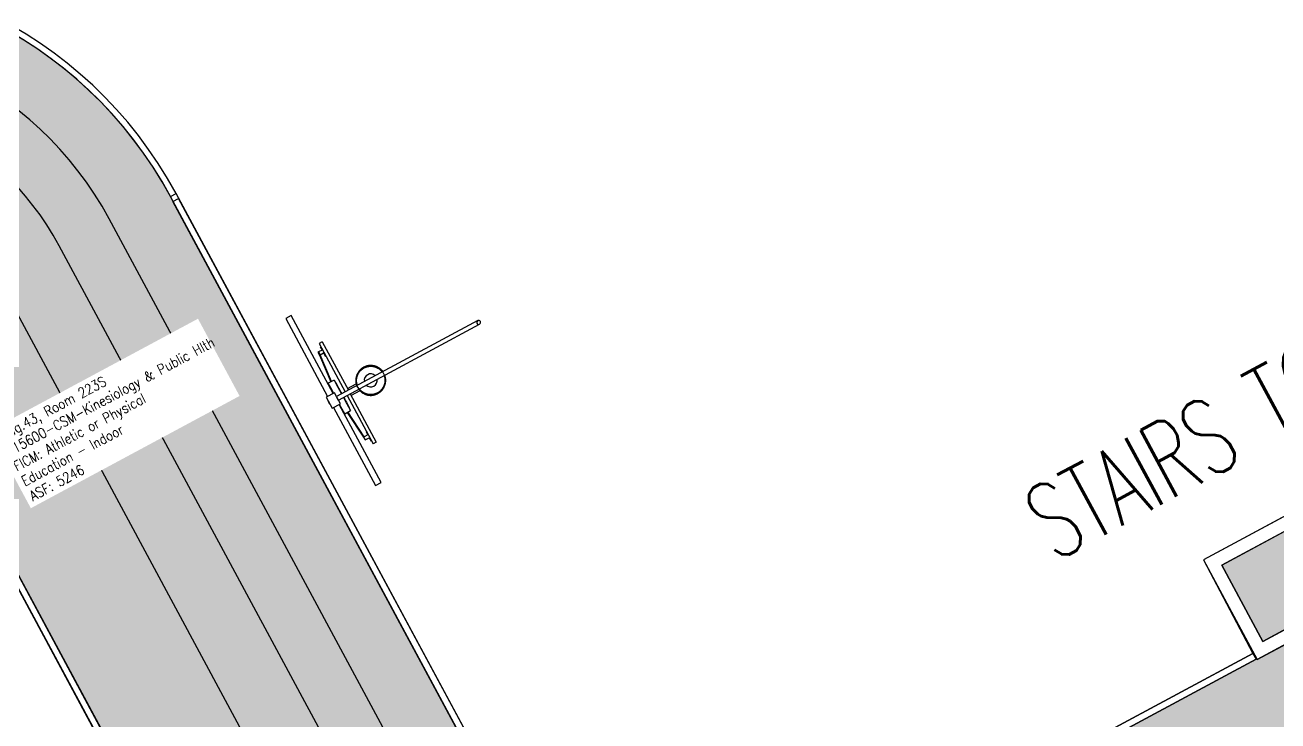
# Model space of a CAD drawing. Header units: inches. Extents: x 69213732 to 69221603, y 27657838 to 27667119.
# Drawn here: x 69217372 to 69218167, y 27664733 to 27665175 of the extents above; entities that cross this region are included whole.
import ezdxf
from ezdxf.enums import TextEntityAlignment as Align

# ---------------------------------------------------------------- set-up
doc = ezdxf.new("R2010")
doc.units = ezdxf.units.IN
doc.header["$LTSCALE"] = 100
doc.header["$MEASUREMENT"] = 0
for name, color, linetype in [('A-FLOR', 3, 'CONTINUOUS'), ('A-IDEN-RNUM', 7, 'CONTINUOUS'), ('A-IDEN-SNUM', 4, 'CONTINUOUS'), ('A-IDEN-TEXT', 4, 'CONTINUOUS'), ('A-IDEN-VNUM', 4, 'CONTINUOUS'), ('A-WALL', 5, 'CONTINUOUS'), ('AREA-ASSIGN', 7, 'CONTINUOUS'), ('AREA-GROSS', 1, 'CONTINUOUS'), ('Rooms-Category-Color', 7, 'CONTINUOUS'), ('Rooms-College-Color', 7, 'CONTINUOUS'), ('Rooms-Department-Color', 7, 'CONTINUOUS'), ('Rooms-Division-Color', 7, 'CONTINUOUS'), ('Rooms-Information', 7, 'CONTINUOUS')]:
    doc.layers.add(name, color=color, linetype=linetype)
doc.styles.add('ROOMSNUMBER', font='TXT.shx', dxfattribs={"height": 0.03})
doc.styles.add('ROOMVNUMBER', font='simplex.shx', dxfattribs={"width": 0.85})

msp = doc.modelspace()

# ---------------------------------------------------------------- hatches: boundary and pattern name
at = {"layer": 'Rooms-Category-Color', "true_color": 0xfbafa2}
h = msp.add_hatch(color=21, dxfattribs=at)
edge = h.paths.add_edge_path()
edge.add_line((69216942.68, 27665911.35), (69216884.02, 27665879.78))
edge.add_line((69216884.02, 27665879.78), (69216894.74, 27665859.86))
edge.add_line((69216894.74, 27665859.86), (69216870.09, 27665846.59))
edge.add_line((69216870.09, 27665846.59), (69216858.03, 27665868.99))
edge.add_line((69216858.03, 27665868.99), (69216554.24, 27665705.48))
edge.add_line((69216554.24, 27665705.48), (69216566.29, 27665683.08))
edge.add_line((69216566.29, 27665683.08), (69216561.89, 27665680.71))
edge.add_line((69216561.89, 27665680.71), (69216535.03, 27665666.26))
edge.add_line((69216535.03, 27665666.26), (69216524.66, 27665685.52))
edge.add_line((69216524.66, 27665685.52), (69216333.14, 27665582.44))
edge.add_line((69216333.14, 27665582.44), (69216343.98, 27665562.3))
edge.add_line((69216343.98, 27665562.3), (69216322.85, 27665550.92))
edge.add_line((69216322.85, 27665550.92), (69216607.75, 27665021.57))
edge.add_line((69216607.75, 27665021.57), (69216632, 27665026.41))
edge.add_arc((69216825.49, 27665313.33), 346.06, 236.00583, 281.38522)
edge.add_line((69216893.8, 27664974.07), (69217192.07, 27665034.14))
edge.add_arc((69217207.51, 27664957.49), 78.19, 28.28965, 101.38522, ccw=False)
edge.add_line((69217276.36, 27664994.54), (69217701.69, 27664204.27))
edge.add_line((69217701.69, 27664204.27), (69217740.9, 27664212.1))
edge.add_line((69217740.9, 27664212.1), (69217768.24, 27664161.3))
edge.add_line((69217768.24, 27664161.3), (69217768.41, 27664161.4))
edge.add_line((69217768.41, 27664161.4), (69217783.15, 27664134.02))
edge.add_line((69217783.15, 27664134.02), (69217783.48, 27664134.2))
edge.add_line((69217783.48, 27664134.2), (69217784.67, 27664131.99))
edge.add_line((69217784.67, 27664131.99), (69217812.52, 27664080.24))
edge.add_line((69217812.52, 27664080.24), (69217840.96, 27664027.41))
edge.add_line((69217840.96, 27664027.41), (69217869.39, 27663974.57))
edge.add_line((69217869.39, 27663974.57), (69217897.83, 27663921.74))
edge.add_line((69217897.83, 27663921.74), (69217926.26, 27663868.9))
edge.add_line((69217926.26, 27663868.9), (69217954.7, 27663816.07))
edge.add_line((69217954.7, 27663816.07), (69217983.14, 27663763.24))
edge.add_line((69217983.14, 27663763.24), (69218011.57, 27663710.4))
edge.add_line((69218011.57, 27663710.4), (69218040.01, 27663657.57))
edge.add_line((69218040.01, 27663657.57), (69218068.44, 27663604.74))
edge.add_line((69218068.44, 27663604.74), (69218096.88, 27663551.9))
edge.add_line((69218096.88, 27663551.9), (69218125.31, 27663499.07))
edge.add_line((69218125.31, 27663499.07), (69218153.75, 27663446.23))
edge.add_line((69218153.75, 27663446.23), (69218176.95, 27663403.14))
edge.add_line((69218176.95, 27663403.14), (69218226.4, 27663429.75))
edge.add_line((69218226.4, 27663429.75), (69218228.6, 27663430.94))
edge.add_line((69218228.6, 27663430.94), (69218246.43, 27663440.53))
edge.add_line((69218246.43, 27663440.53), (69218248.63, 27663441.72))
edge.add_line((69218248.63, 27663441.72), (69218280.33, 27663458.78))
edge.add_line((69218280.33, 27663458.78), (69218312.03, 27663475.84))
edge.add_line((69218312.03, 27663475.84), (69218314.23, 27663477.02))
edge.add_line((69218314.23, 27663477.02), (69218332.06, 27663486.62))
edge.add_line((69218332.06, 27663486.62), (69218334.26, 27663487.81))
edge.add_line((69218334.26, 27663487.81), (69218384.9, 27663515.06))
edge.add_line((69218384.9, 27663515.06), (69218387.1, 27663516.24))
edge.add_line((69218387.1, 27663516.24), (69218437.73, 27663543.49))
edge.add_line((69218437.73, 27663543.49), (69218439.93, 27663544.68))
edge.add_line((69218439.93, 27663544.68), (69218490.56, 27663571.93))
edge.add_line((69218490.56, 27663571.93), (69218492.77, 27663573.11))
edge.add_line((69218492.77, 27663573.11), (69218543.4, 27663600.36))
edge.add_line((69218543.4, 27663600.36), (69218545.6, 27663601.55))
edge.add_line((69218545.6, 27663601.55), (69218596.23, 27663628.8))
edge.add_line((69218596.23, 27663628.8), (69218598.43, 27663629.99))
edge.add_line((69218598.43, 27663629.99), (69218598.37, 27663630.1))
edge.add_line((69218598.37, 27663630.1), (69218735.53, 27663703.92))
edge.add_line((69218735.53, 27663703.92), (69218662.13, 27663840.29))
edge.add_line((69218662.13, 27663840.29), (69218645.45, 27663831.31))
edge.add_line((69218645.45, 27663831.31), (69218645.62, 27663830.98))
edge.add_line((69218645.62, 27663830.98), (69218641, 27663828.49))
edge.add_line((69218641, 27663828.49), (69218403.28, 27663700.55))
edge.add_arc((69218317.79, 27663859.38), 180.37, 208.58403, 298.28965, ccw=False)
edge.add_line((69218159.4, 27663773.08), (69218159.75, 27663773.21))
edge.add_line((69218159.75, 27663773.21), (69217793.13, 27664454.39))
edge.add_line((69217793.13, 27664454.39), (69217793.02, 27664454.33))
edge.add_line((69217793.02, 27664454.33), (69217464.04, 27665065.86))
edge.add_arc((69217229.81, 27664939.79), 266, 28.28965, 100.99043)
edge.add_line((69217179.09, 27665200.91), (69216856.95, 27665135.92))
edge.add_line((69216856.95, 27665135.92), (69216850.52, 27665147.86))
edge.add_line((69216850.52, 27665147.86), (69216824.43, 27665133.82))
edge.add_line((69216824.43, 27665133.82), (69216810.45, 27665159.8))
edge.add_line((69216810.45, 27665159.8), (69216811.44, 27665160.33))
edge.add_line((69216811.44, 27665160.33), (69216787.75, 27665204.36))
edge.add_line((69216787.75, 27665204.36), (69216812.84, 27665217.87))
edge.add_line((69216812.84, 27665217.87), (69216704.31, 27665419.51))
edge.add_line((69216704.31, 27665419.51), (69216679.22, 27665406.01))
edge.add_line((69216679.22, 27665406.01), (69216654.81, 27665451.36))
edge.add_line((69216654.81, 27665451.36), (69216653.82, 27665450.82))
edge.add_line((69216653.82, 27665450.82), (69216640.55, 27665475.48))
edge.add_line((69216640.55, 27665475.48), (69216666.64, 27665489.52))
edge.add_line((69216666.64, 27665489.52), (69216625.39, 27665566.16))
edge.add_arc((69216755.73, 27665442.93), 179.37, 118.28965, 136.60727, ccw=False)
edge.add_line((69216670.72, 27665600.88), (69217011.16, 27665784.11))
edge.add_line((69217011.16, 27665784.11), (69216942.68, 27665911.35))
at = {"layer": 'Rooms-Category-Color', "true_color": 0xadadad}
msp.add_hatch(color=253, dxfattribs=at).paths.add_polyline_path([(69218131.11, 27664831.79), (69218157.17, 27664783.36), (69218613.33, 27665028.87), (69218587.27, 27665077.3)])
at = {"layer": 'Rooms-Category-Color', "true_color": 0xfbafa2}
msp.add_hatch(color=21, dxfattribs=at).paths.add_polyline_path([(69218686.11, 27664911.58), (69218214.98, 27664658.01), (69218201.71, 27664682.67), (69218244.87, 27664705.89), (69218196.87, 27664795.07), (69218153.72, 27664771.85), (69218152.94, 27664771.97), (69218060.48, 27664722.21), (69218067.95, 27664708.34), (69218076.45, 27664712.92), (69218115.55, 27664640.27), (69218105.86, 27664635.06), (69218108.16, 27664630.79), (69218108.47, 27664630.21), (69218121.74, 27664605.56), (69218173.16, 27664510.02), (69218000.55, 27664417.11), (69217949.13, 27664512.65), (69217884.24, 27664477.73), (69217873.51, 27664497.65), (69217795.76, 27664455.8), (69218157.16, 27663784.33), (69218075.96, 27664191.03), (69218409.99, 27664257.72), (69218409.72, 27664258.21), (69218414.35, 27664260.7)])
at = {"layer": 'Rooms-College-Color', "true_color": 0xffe090}
h = msp.add_hatch(color=41, dxfattribs=at)
edge = h.paths.add_edge_path()
edge.add_line((69216942.68, 27665911.35), (69216884.02, 27665879.78))
edge.add_line((69216884.02, 27665879.78), (69216894.74, 27665859.86))
edge.add_line((69216894.74, 27665859.86), (69216870.09, 27665846.59))
edge.add_line((69216870.09, 27665846.59), (69216858.03, 27665868.99))
edge.add_line((69216858.03, 27665868.99), (69216554.24, 27665705.48))
edge.add_line((69216554.24, 27665705.48), (69216566.29, 27665683.08))
edge.add_line((69216566.29, 27665683.08), (69216561.89, 27665680.71))
edge.add_line((69216561.89, 27665680.71), (69216535.03, 27665666.26))
edge.add_line((69216535.03, 27665666.26), (69216524.66, 27665685.52))
edge.add_line((69216524.66, 27665685.52), (69216333.14, 27665582.44))
edge.add_line((69216333.14, 27665582.44), (69216343.98, 27665562.3))
edge.add_line((69216343.98, 27665562.3), (69216322.85, 27665550.92))
edge.add_line((69216322.85, 27665550.92), (69216607.75, 27665021.57))
edge.add_line((69216607.75, 27665021.57), (69216632, 27665026.41))
edge.add_arc((69216825.49, 27665313.33), 346.06, 236.00583, 281.38522)
edge.add_line((69216893.8, 27664974.07), (69217192.07, 27665034.14))
edge.add_arc((69217207.51, 27664957.49), 78.19, 28.28965, 101.38522, ccw=False)
edge.add_line((69217276.36, 27664994.54), (69217701.69, 27664204.27))
edge.add_line((69217701.69, 27664204.27), (69217740.9, 27664212.1))
edge.add_line((69217740.9, 27664212.1), (69217768.24, 27664161.3))
edge.add_line((69217768.24, 27664161.3), (69217768.41, 27664161.4))
edge.add_line((69217768.41, 27664161.4), (69217783.15, 27664134.02))
edge.add_line((69217783.15, 27664134.02), (69217783.48, 27664134.2))
edge.add_line((69217783.48, 27664134.2), (69217784.67, 27664131.99))
edge.add_line((69217784.67, 27664131.99), (69217812.52, 27664080.24))
edge.add_line((69217812.52, 27664080.24), (69217840.96, 27664027.41))
edge.add_line((69217840.96, 27664027.41), (69217869.39, 27663974.57))
edge.add_line((69217869.39, 27663974.57), (69217897.83, 27663921.74))
edge.add_line((69217897.83, 27663921.74), (69217926.26, 27663868.9))
edge.add_line((69217926.26, 27663868.9), (69217954.7, 27663816.07))
edge.add_line((69217954.7, 27663816.07), (69217983.14, 27663763.24))
edge.add_line((69217983.14, 27663763.24), (69218011.57, 27663710.4))
edge.add_line((69218011.57, 27663710.4), (69218040.01, 27663657.57))
edge.add_line((69218040.01, 27663657.57), (69218068.44, 27663604.74))
edge.add_line((69218068.44, 27663604.74), (69218096.88, 27663551.9))
edge.add_line((69218096.88, 27663551.9), (69218125.31, 27663499.07))
edge.add_line((69218125.31, 27663499.07), (69218153.75, 27663446.23))
edge.add_line((69218153.75, 27663446.23), (69218176.95, 27663403.14))
edge.add_line((69218176.95, 27663403.14), (69218226.4, 27663429.75))
edge.add_line((69218226.4, 27663429.75), (69218228.6, 27663430.94))
edge.add_line((69218228.6, 27663430.94), (69218246.43, 27663440.53))
edge.add_line((69218246.43, 27663440.53), (69218248.63, 27663441.72))
edge.add_line((69218248.63, 27663441.72), (69218280.33, 27663458.78))
edge.add_line((69218280.33, 27663458.78), (69218312.03, 27663475.84))
edge.add_line((69218312.03, 27663475.84), (69218314.23, 27663477.02))
edge.add_line((69218314.23, 27663477.02), (69218332.06, 27663486.62))
edge.add_line((69218332.06, 27663486.62), (69218334.26, 27663487.81))
edge.add_line((69218334.26, 27663487.81), (69218384.9, 27663515.06))
edge.add_line((69218384.9, 27663515.06), (69218387.1, 27663516.24))
edge.add_line((69218387.1, 27663516.24), (69218437.73, 27663543.49))
edge.add_line((69218437.73, 27663543.49), (69218439.93, 27663544.68))
edge.add_line((69218439.93, 27663544.68), (69218490.56, 27663571.93))
edge.add_line((69218490.56, 27663571.93), (69218492.77, 27663573.11))
edge.add_line((69218492.77, 27663573.11), (69218543.4, 27663600.36))
edge.add_line((69218543.4, 27663600.36), (69218545.6, 27663601.55))
edge.add_line((69218545.6, 27663601.55), (69218596.23, 27663628.8))
edge.add_line((69218596.23, 27663628.8), (69218598.43, 27663629.99))
edge.add_line((69218598.43, 27663629.99), (69218598.37, 27663630.1))
edge.add_line((69218598.37, 27663630.1), (69218735.53, 27663703.92))
edge.add_line((69218735.53, 27663703.92), (69218662.13, 27663840.29))
edge.add_line((69218662.13, 27663840.29), (69218645.45, 27663831.31))
edge.add_line((69218645.45, 27663831.31), (69218645.62, 27663830.98))
edge.add_line((69218645.62, 27663830.98), (69218641, 27663828.49))
edge.add_line((69218641, 27663828.49), (69218403.28, 27663700.55))
edge.add_arc((69218317.79, 27663859.38), 180.37, 208.58403, 298.28965, ccw=False)
edge.add_line((69218159.4, 27663773.08), (69218159.75, 27663773.21))
edge.add_line((69218159.75, 27663773.21), (69217793.13, 27664454.39))
edge.add_line((69217793.13, 27664454.39), (69217793.02, 27664454.33))
edge.add_line((69217793.02, 27664454.33), (69217464.04, 27665065.86))
edge.add_arc((69217229.81, 27664939.79), 266, 28.28965, 100.99043)
edge.add_line((69217179.09, 27665200.91), (69216856.95, 27665135.92))
edge.add_line((69216856.95, 27665135.92), (69216850.52, 27665147.86))
edge.add_line((69216850.52, 27665147.86), (69216824.43, 27665133.82))
edge.add_line((69216824.43, 27665133.82), (69216810.45, 27665159.8))
edge.add_line((69216810.45, 27665159.8), (69216811.44, 27665160.33))
edge.add_line((69216811.44, 27665160.33), (69216787.75, 27665204.36))
edge.add_line((69216787.75, 27665204.36), (69216812.84, 27665217.87))
edge.add_line((69216812.84, 27665217.87), (69216704.31, 27665419.51))
edge.add_line((69216704.31, 27665419.51), (69216679.22, 27665406.01))
edge.add_line((69216679.22, 27665406.01), (69216654.81, 27665451.36))
edge.add_line((69216654.81, 27665451.36), (69216653.82, 27665450.82))
edge.add_line((69216653.82, 27665450.82), (69216640.55, 27665475.48))
edge.add_line((69216640.55, 27665475.48), (69216666.64, 27665489.52))
edge.add_line((69216666.64, 27665489.52), (69216625.39, 27665566.16))
edge.add_arc((69216755.73, 27665442.93), 179.37, 118.28965, 136.60727, ccw=False)
edge.add_line((69216670.72, 27665600.88), (69217011.16, 27665784.11))
edge.add_line((69217011.16, 27665784.11), (69216942.68, 27665911.35))
at = {"layer": 'Rooms-College-Color', "true_color": 0xadadad}
msp.add_hatch(color=253, dxfattribs=at).paths.add_polyline_path([(69218131.11, 27664831.79), (69218157.17, 27664783.36), (69218613.33, 27665028.87), (69218587.27, 27665077.3)])
at = {"layer": 'Rooms-College-Color', "true_color": 0xffe090}
msp.add_hatch(color=41, dxfattribs=at).paths.add_polyline_path([(69218686.11, 27664911.58), (69218214.98, 27664658.01), (69218201.71, 27664682.67), (69218244.87, 27664705.89), (69218196.87, 27664795.07), (69218153.72, 27664771.85), (69218152.94, 27664771.97), (69218060.48, 27664722.21), (69218067.95, 27664708.34), (69218076.45, 27664712.92), (69218115.55, 27664640.27), (69218105.86, 27664635.06), (69218108.16, 27664630.79), (69218108.47, 27664630.21), (69218121.74, 27664605.56), (69218173.16, 27664510.02), (69218000.55, 27664417.11), (69217949.13, 27664512.65), (69217884.24, 27664477.73), (69217873.51, 27664497.65), (69217795.76, 27664455.8), (69218157.16, 27663784.33), (69218075.96, 27664191.03), (69218409.99, 27664257.72), (69218409.72, 27664258.21), (69218414.35, 27664260.7)])
at = {"layer": 'Rooms-Department-Color', "true_color": 0xffe090}
h = msp.add_hatch(color=41, dxfattribs=at)
edge = h.paths.add_edge_path()
edge.add_line((69216942.68, 27665911.35), (69216884.02, 27665879.78))
edge.add_line((69216884.02, 27665879.78), (69216894.74, 27665859.86))
edge.add_line((69216894.74, 27665859.86), (69216870.09, 27665846.59))
edge.add_line((69216870.09, 27665846.59), (69216858.03, 27665868.99))
edge.add_line((69216858.03, 27665868.99), (69216554.24, 27665705.48))
edge.add_line((69216554.24, 27665705.48), (69216566.29, 27665683.08))
edge.add_line((69216566.29, 27665683.08), (69216561.89, 27665680.71))
edge.add_line((69216561.89, 27665680.71), (69216535.03, 27665666.26))
edge.add_line((69216535.03, 27665666.26), (69216524.66, 27665685.52))
edge.add_line((69216524.66, 27665685.52), (69216333.14, 27665582.44))
edge.add_line((69216333.14, 27665582.44), (69216343.98, 27665562.3))
edge.add_line((69216343.98, 27665562.3), (69216322.85, 27665550.92))
edge.add_line((69216322.85, 27665550.92), (69216607.75, 27665021.57))
edge.add_line((69216607.75, 27665021.57), (69216632, 27665026.41))
edge.add_arc((69216825.49, 27665313.33), 346.06, 236.00583, 281.38522)
edge.add_line((69216893.8, 27664974.07), (69217192.07, 27665034.14))
edge.add_arc((69217207.51, 27664957.49), 78.19, 28.28965, 101.38522, ccw=False)
edge.add_line((69217276.36, 27664994.54), (69217701.69, 27664204.27))
edge.add_line((69217701.69, 27664204.27), (69217740.9, 27664212.1))
edge.add_line((69217740.9, 27664212.1), (69217768.24, 27664161.3))
edge.add_line((69217768.24, 27664161.3), (69217768.41, 27664161.4))
edge.add_line((69217768.41, 27664161.4), (69217783.15, 27664134.02))
edge.add_line((69217783.15, 27664134.02), (69217783.48, 27664134.2))
edge.add_line((69217783.48, 27664134.2), (69217784.67, 27664131.99))
edge.add_line((69217784.67, 27664131.99), (69217812.52, 27664080.24))
edge.add_line((69217812.52, 27664080.24), (69217840.96, 27664027.41))
edge.add_line((69217840.96, 27664027.41), (69217869.39, 27663974.57))
edge.add_line((69217869.39, 27663974.57), (69217897.83, 27663921.74))
edge.add_line((69217897.83, 27663921.74), (69217926.26, 27663868.9))
edge.add_line((69217926.26, 27663868.9), (69217954.7, 27663816.07))
edge.add_line((69217954.7, 27663816.07), (69217983.14, 27663763.24))
edge.add_line((69217983.14, 27663763.24), (69218011.57, 27663710.4))
edge.add_line((69218011.57, 27663710.4), (69218040.01, 27663657.57))
edge.add_line((69218040.01, 27663657.57), (69218068.44, 27663604.74))
edge.add_line((69218068.44, 27663604.74), (69218096.88, 27663551.9))
edge.add_line((69218096.88, 27663551.9), (69218125.31, 27663499.07))
edge.add_line((69218125.31, 27663499.07), (69218153.75, 27663446.23))
edge.add_line((69218153.75, 27663446.23), (69218176.95, 27663403.14))
edge.add_line((69218176.95, 27663403.14), (69218226.4, 27663429.75))
edge.add_line((69218226.4, 27663429.75), (69218228.6, 27663430.94))
edge.add_line((69218228.6, 27663430.94), (69218246.43, 27663440.53))
edge.add_line((69218246.43, 27663440.53), (69218248.63, 27663441.72))
edge.add_line((69218248.63, 27663441.72), (69218280.33, 27663458.78))
edge.add_line((69218280.33, 27663458.78), (69218312.03, 27663475.84))
edge.add_line((69218312.03, 27663475.84), (69218314.23, 27663477.02))
edge.add_line((69218314.23, 27663477.02), (69218332.06, 27663486.62))
edge.add_line((69218332.06, 27663486.62), (69218334.26, 27663487.81))
edge.add_line((69218334.26, 27663487.81), (69218384.9, 27663515.06))
edge.add_line((69218384.9, 27663515.06), (69218387.1, 27663516.24))
edge.add_line((69218387.1, 27663516.24), (69218437.73, 27663543.49))
edge.add_line((69218437.73, 27663543.49), (69218439.93, 27663544.68))
edge.add_line((69218439.93, 27663544.68), (69218490.56, 27663571.93))
edge.add_line((69218490.56, 27663571.93), (69218492.77, 27663573.11))
edge.add_line((69218492.77, 27663573.11), (69218543.4, 27663600.36))
edge.add_line((69218543.4, 27663600.36), (69218545.6, 27663601.55))
edge.add_line((69218545.6, 27663601.55), (69218596.23, 27663628.8))
edge.add_line((69218596.23, 27663628.8), (69218598.43, 27663629.99))
edge.add_line((69218598.43, 27663629.99), (69218598.37, 27663630.1))
edge.add_line((69218598.37, 27663630.1), (69218735.53, 27663703.92))
edge.add_line((69218735.53, 27663703.92), (69218662.13, 27663840.29))
edge.add_line((69218662.13, 27663840.29), (69218645.45, 27663831.31))
edge.add_line((69218645.45, 27663831.31), (69218645.62, 27663830.98))
edge.add_line((69218645.62, 27663830.98), (69218641, 27663828.49))
edge.add_line((69218641, 27663828.49), (69218403.28, 27663700.55))
edge.add_arc((69218317.79, 27663859.38), 180.37, 208.58403, 298.28965, ccw=False)
edge.add_line((69218159.4, 27663773.08), (69218159.75, 27663773.21))
edge.add_line((69218159.75, 27663773.21), (69217793.13, 27664454.39))
edge.add_line((69217793.13, 27664454.39), (69217793.02, 27664454.33))
edge.add_line((69217793.02, 27664454.33), (69217464.04, 27665065.86))
edge.add_arc((69217229.81, 27664939.79), 266, 28.28965, 100.99043)
edge.add_line((69217179.09, 27665200.91), (69216856.95, 27665135.92))
edge.add_line((69216856.95, 27665135.92), (69216850.52, 27665147.86))
edge.add_line((69216850.52, 27665147.86), (69216824.43, 27665133.82))
edge.add_line((69216824.43, 27665133.82), (69216810.45, 27665159.8))
edge.add_line((69216810.45, 27665159.8), (69216811.44, 27665160.33))
edge.add_line((69216811.44, 27665160.33), (69216787.75, 27665204.36))
edge.add_line((69216787.75, 27665204.36), (69216812.84, 27665217.87))
edge.add_line((69216812.84, 27665217.87), (69216704.31, 27665419.51))
edge.add_line((69216704.31, 27665419.51), (69216679.22, 27665406.01))
edge.add_line((69216679.22, 27665406.01), (69216654.81, 27665451.36))
edge.add_line((69216654.81, 27665451.36), (69216653.82, 27665450.82))
edge.add_line((69216653.82, 27665450.82), (69216640.55, 27665475.48))
edge.add_line((69216640.55, 27665475.48), (69216666.64, 27665489.52))
edge.add_line((69216666.64, 27665489.52), (69216625.39, 27665566.16))
edge.add_arc((69216755.73, 27665442.93), 179.37, 118.28965, 136.60727, ccw=False)
edge.add_line((69216670.72, 27665600.88), (69217011.16, 27665784.11))
edge.add_line((69217011.16, 27665784.11), (69216942.68, 27665911.35))
at = {"layer": 'Rooms-Department-Color', "true_color": 0xacacac}
msp.add_hatch(color=253, dxfattribs=at).paths.add_polyline_path([(69218131.11, 27664831.79), (69218157.17, 27664783.36), (69218613.33, 27665028.87), (69218587.27, 27665077.3)])
at = {"layer": 'Rooms-Department-Color', "true_color": 0xffe090}
msp.add_hatch(color=41, dxfattribs=at).paths.add_polyline_path([(69218686.11, 27664911.58), (69218214.98, 27664658.01), (69218201.71, 27664682.67), (69218244.87, 27664705.89), (69218196.87, 27664795.07), (69218153.72, 27664771.85), (69218152.94, 27664771.97), (69218060.48, 27664722.21), (69218067.95, 27664708.34), (69218076.45, 27664712.92), (69218115.55, 27664640.27), (69218105.86, 27664635.06), (69218108.16, 27664630.79), (69218108.47, 27664630.21), (69218121.74, 27664605.56), (69218173.16, 27664510.02), (69218000.55, 27664417.11), (69217949.13, 27664512.65), (69217884.24, 27664477.73), (69217873.51, 27664497.65), (69217795.76, 27664455.8), (69218157.16, 27663784.33), (69218075.96, 27664191.03), (69218409.99, 27664257.72), (69218409.72, 27664258.21), (69218414.35, 27664260.7)])
at = {"layer": 'Rooms-Division-Color', "true_color": 0xffe090}
h = msp.add_hatch(color=41, dxfattribs=at)
edge = h.paths.add_edge_path()
edge.add_line((69216942.68, 27665911.35), (69216884.02, 27665879.78))
edge.add_line((69216884.02, 27665879.78), (69216894.74, 27665859.86))
edge.add_line((69216894.74, 27665859.86), (69216870.09, 27665846.59))
edge.add_line((69216870.09, 27665846.59), (69216858.03, 27665868.99))
edge.add_line((69216858.03, 27665868.99), (69216554.24, 27665705.48))
edge.add_line((69216554.24, 27665705.48), (69216566.29, 27665683.08))
edge.add_line((69216566.29, 27665683.08), (69216561.89, 27665680.71))
edge.add_line((69216561.89, 27665680.71), (69216535.03, 27665666.26))
edge.add_line((69216535.03, 27665666.26), (69216524.66, 27665685.52))
edge.add_line((69216524.66, 27665685.52), (69216333.14, 27665582.44))
edge.add_line((69216333.14, 27665582.44), (69216343.98, 27665562.3))
edge.add_line((69216343.98, 27665562.3), (69216322.85, 27665550.92))
edge.add_line((69216322.85, 27665550.92), (69216607.75, 27665021.57))
edge.add_line((69216607.75, 27665021.57), (69216632, 27665026.41))
edge.add_arc((69216825.49, 27665313.33), 346.06, 236.00583, 281.38522)
edge.add_line((69216893.8, 27664974.07), (69217192.07, 27665034.14))
edge.add_arc((69217207.51, 27664957.49), 78.19, 28.28965, 101.38522, ccw=False)
edge.add_line((69217276.36, 27664994.54), (69217701.69, 27664204.27))
edge.add_line((69217701.69, 27664204.27), (69217740.9, 27664212.1))
edge.add_line((69217740.9, 27664212.1), (69217768.24, 27664161.3))
edge.add_line((69217768.24, 27664161.3), (69217768.41, 27664161.4))
edge.add_line((69217768.41, 27664161.4), (69217783.15, 27664134.02))
edge.add_line((69217783.15, 27664134.02), (69217783.48, 27664134.2))
edge.add_line((69217783.48, 27664134.2), (69217784.67, 27664131.99))
edge.add_line((69217784.67, 27664131.99), (69217812.52, 27664080.24))
edge.add_line((69217812.52, 27664080.24), (69217840.96, 27664027.41))
edge.add_line((69217840.96, 27664027.41), (69217869.39, 27663974.57))
edge.add_line((69217869.39, 27663974.57), (69217897.83, 27663921.74))
edge.add_line((69217897.83, 27663921.74), (69217926.26, 27663868.9))
edge.add_line((69217926.26, 27663868.9), (69217954.7, 27663816.07))
edge.add_line((69217954.7, 27663816.07), (69217983.14, 27663763.24))
edge.add_line((69217983.14, 27663763.24), (69218011.57, 27663710.4))
edge.add_line((69218011.57, 27663710.4), (69218040.01, 27663657.57))
edge.add_line((69218040.01, 27663657.57), (69218068.44, 27663604.74))
edge.add_line((69218068.44, 27663604.74), (69218096.88, 27663551.9))
edge.add_line((69218096.88, 27663551.9), (69218125.31, 27663499.07))
edge.add_line((69218125.31, 27663499.07), (69218153.75, 27663446.23))
edge.add_line((69218153.75, 27663446.23), (69218176.95, 27663403.14))
edge.add_line((69218176.95, 27663403.14), (69218226.4, 27663429.75))
edge.add_line((69218226.4, 27663429.75), (69218228.6, 27663430.94))
edge.add_line((69218228.6, 27663430.94), (69218246.43, 27663440.53))
edge.add_line((69218246.43, 27663440.53), (69218248.63, 27663441.72))
edge.add_line((69218248.63, 27663441.72), (69218280.33, 27663458.78))
edge.add_line((69218280.33, 27663458.78), (69218312.03, 27663475.84))
edge.add_line((69218312.03, 27663475.84), (69218314.23, 27663477.02))
edge.add_line((69218314.23, 27663477.02), (69218332.06, 27663486.62))
edge.add_line((69218332.06, 27663486.62), (69218334.26, 27663487.81))
edge.add_line((69218334.26, 27663487.81), (69218384.9, 27663515.06))
edge.add_line((69218384.9, 27663515.06), (69218387.1, 27663516.24))
edge.add_line((69218387.1, 27663516.24), (69218437.73, 27663543.49))
edge.add_line((69218437.73, 27663543.49), (69218439.93, 27663544.68))
edge.add_line((69218439.93, 27663544.68), (69218490.56, 27663571.93))
edge.add_line((69218490.56, 27663571.93), (69218492.77, 27663573.11))
edge.add_line((69218492.77, 27663573.11), (69218543.4, 27663600.36))
edge.add_line((69218543.4, 27663600.36), (69218545.6, 27663601.55))
edge.add_line((69218545.6, 27663601.55), (69218596.23, 27663628.8))
edge.add_line((69218596.23, 27663628.8), (69218598.43, 27663629.99))
edge.add_line((69218598.43, 27663629.99), (69218598.37, 27663630.1))
edge.add_line((69218598.37, 27663630.1), (69218735.53, 27663703.92))
edge.add_line((69218735.53, 27663703.92), (69218662.13, 27663840.29))
edge.add_line((69218662.13, 27663840.29), (69218645.45, 27663831.31))
edge.add_line((69218645.45, 27663831.31), (69218645.62, 27663830.98))
edge.add_line((69218645.62, 27663830.98), (69218641, 27663828.49))
edge.add_line((69218641, 27663828.49), (69218403.28, 27663700.55))
edge.add_arc((69218317.79, 27663859.38), 180.37, 208.58403, 298.28965, ccw=False)
edge.add_line((69218159.4, 27663773.08), (69218159.75, 27663773.21))
edge.add_line((69218159.75, 27663773.21), (69217793.13, 27664454.39))
edge.add_line((69217793.13, 27664454.39), (69217793.02, 27664454.33))
edge.add_line((69217793.02, 27664454.33), (69217464.04, 27665065.86))
edge.add_arc((69217229.81, 27664939.79), 266, 28.28965, 100.99043)
edge.add_line((69217179.09, 27665200.91), (69216856.95, 27665135.92))
edge.add_line((69216856.95, 27665135.92), (69216850.52, 27665147.86))
edge.add_line((69216850.52, 27665147.86), (69216824.43, 27665133.82))
edge.add_line((69216824.43, 27665133.82), (69216810.45, 27665159.8))
edge.add_line((69216810.45, 27665159.8), (69216811.44, 27665160.33))
edge.add_line((69216811.44, 27665160.33), (69216787.75, 27665204.36))
edge.add_line((69216787.75, 27665204.36), (69216812.84, 27665217.87))
edge.add_line((69216812.84, 27665217.87), (69216704.31, 27665419.51))
edge.add_line((69216704.31, 27665419.51), (69216679.22, 27665406.01))
edge.add_line((69216679.22, 27665406.01), (69216654.81, 27665451.36))
edge.add_line((69216654.81, 27665451.36), (69216653.82, 27665450.82))
edge.add_line((69216653.82, 27665450.82), (69216640.55, 27665475.48))
edge.add_line((69216640.55, 27665475.48), (69216666.64, 27665489.52))
edge.add_line((69216666.64, 27665489.52), (69216625.39, 27665566.16))
edge.add_arc((69216755.73, 27665442.93), 179.37, 118.28965, 136.60727, ccw=False)
edge.add_line((69216670.72, 27665600.88), (69217011.16, 27665784.11))
edge.add_line((69217011.16, 27665784.11), (69216942.68, 27665911.35))
at = {"layer": 'Rooms-Division-Color', "true_color": 0xadadad}
msp.add_hatch(color=253, dxfattribs=at).paths.add_polyline_path([(69218131.11, 27664831.79), (69218157.17, 27664783.36), (69218613.33, 27665028.87), (69218587.27, 27665077.3)])
at = {"layer": 'Rooms-Division-Color', "true_color": 0xffe090}
msp.add_hatch(color=41, dxfattribs=at).paths.add_polyline_path([(69218686.11, 27664911.58), (69218214.98, 27664658.01), (69218201.71, 27664682.67), (69218244.87, 27664705.89), (69218196.87, 27664795.07), (69218153.72, 27664771.85), (69218152.94, 27664771.97), (69218060.48, 27664722.21), (69218067.95, 27664708.34), (69218076.45, 27664712.92), (69218115.55, 27664640.27), (69218105.86, 27664635.06), (69218108.16, 27664630.79), (69218108.47, 27664630.21), (69218121.74, 27664605.56), (69218173.16, 27664510.02), (69218000.55, 27664417.11), (69217949.13, 27664512.65), (69217884.24, 27664477.73), (69217873.51, 27664497.65), (69217795.76, 27664455.8), (69218157.16, 27663784.33), (69218075.96, 27664191.03), (69218409.99, 27664257.72), (69218409.72, 27664258.21), (69218414.35, 27664260.7)])

# ---------------------------------------------------------------- linework, layer by layer
at = {"layer": 'A-FLOR'}
for p, q in [((69217465.58, 27665062.71), (69217469.22, 27665064.67)), ((69217793.02, 27664454.33), (69217465.58, 27665062.71)), ((69217794.7, 27664459.92), (69217469.22, 27665064.67)), ((69218123.19, 27663754.64), (69217425.11, 27665051.68)), ((69218091.49, 27663737.58), (69217393.4, 27665034.62)), ((69218052.74, 27663716.73), (69217354.66, 27665013.76)), ((69217272.72, 27664992.59), (69217699.5, 27664199.63)), ((69217276.36, 27664994.54), (69217701.69, 27664204.27)), ((69217540.67, 27664990.24), (69217537.15, 27664988.35)), ((69217567.27, 27664940.82), (69217540.67, 27664990.24)), ((69217537.15, 27664988.35), (69217563.75, 27664938.93)), ((69217659.01, 27664987.08), (69217569.46, 27664938.87)), ((69217570.64, 27664936.67), (69217660.2, 27664984.88)), ((69217558.01, 27664967.21), (69217557.57, 27664966.97)), ((69217557.57, 27664966.97), (69217558.52, 27664965.21)), ((69217560.21, 27664968.4), (69217558.01, 27664967.21)), ((69217560.21, 27664968.4), (69217558.01, 27664967.21)), ((69217558.01, 27664967.21), (69217558.96, 27664965.45)), ((69217560.39, 27664973.6), (69217558.41, 27664972.54)), ((69217558.41, 27664972.54), (69217574.94, 27664941.83)), ((69217558.96, 27664965.45), (69217561.16, 27664966.63)), ((69217558.96, 27664965.45), (69217561.16, 27664966.63)), ((69217559.42, 27664970.66), (69217559.09, 27664970.49)), ((69217559.42, 27664970.66), (69217559.09, 27664970.49)), ((69217559.09, 27664970.49), (69217560.21, 27664968.4)), ((69217559.09, 27664970.49), (69217560.21, 27664968.4)), ((69217560.39, 27664973.6), (69217576.92, 27664942.89)), ((69217561.16, 27664966.63), (69217562.29, 27664964.54)), ((69217561.16, 27664966.63), (69217562.29, 27664964.54)), ((69217558.52, 27664965.21), (69217565.84, 27664948.21)), ((69217566.28, 27664948.45), (69217558.96, 27664965.45)), ((69217562.29, 27664964.54), (69217562.62, 27664964.72)), ((69217562.29, 27664964.54), (69217562.62, 27664964.72)), ((69217588.6, 27664958.27), (69217588.59, 27664958.27)), ((69217590.71, 27664958.61), (69217590.68, 27664958.6)), ((69217592.83, 27664958.46), (69217592.8, 27664958.46)), ((69217581.78, 27664950.83), (69217581.77, 27664950.79)), ((69217582.27, 27664950.72), (69217582.27, 27664950.73)), ((69217582.39, 27664952.86), (69217582.38, 27664952.84)), ((69217582.84, 27664952.64), (69217582.85, 27664952.66)), ((69217583.44, 27664954.71), (69217583.43, 27664954.69)), ((69217583.83, 27664954.39), (69217583.85, 27664954.42)), ((69217584.88, 27664956.28), (69217584.86, 27664956.26)), ((69217585.2, 27664955.89), (69217585.2, 27664955.9)), ((69217588.71, 27664957.79), (69217588.74, 27664957.79)), ((69217590.71, 27664958.11), (69217590.73, 27664958.11)), ((69217592.72, 27664957.97), (69217592.74, 27664957.97)), ((69217594.64, 27664957.4), (69217594.67, 27664957.38)), ((69217594.86, 27664957.85), (69217594.85, 27664957.85)), ((69217596.41, 27664956.4), (69217596.41, 27664956.4)), ((69217596.72, 27664956.79), (69217596.69, 27664956.81)), ((69217597.89, 27664955.05), (69217597.91, 27664955.03)), ((69217598.28, 27664955.36), (69217598.27, 27664955.37)), ((69217599.79, 27664951.52), (69217599.8, 27664951.51)), ((69217600.28, 27664951.63), (69217600.27, 27664951.66)), ((69217567.87, 27664949.31), (69217564.18, 27664947.32)), ((69217566.54, 27664942.92), (69217564.18, 27664947.32)), ((69217567.58, 27664940.99), (69217566.54, 27664942.92)), ((69217567.87, 27664949.31), (69217570.24, 27664944.9)), ((69217568.98, 27664947.69), (69217568.8, 27664947.59)), ((69217569.02, 27664947.63), (69217568.83, 27664947.52)), ((69217569.12, 27664947.44), (69217568.93, 27664947.34)), ((69217568.98, 27664947.69), (69217569.02, 27664947.63)), ((69217569.02, 27664947.63), (69217569.12, 27664947.44)), ((69217569.27, 27664947.16), (69217569.08, 27664947.06)), ((69217569.12, 27664947.44), (69217569.27, 27664947.16)), ((69217569.27, 27664947.16), (69217572.19, 27664941.73)), ((69217570.24, 27664944.9), (69217572.58, 27664940.56)), ((69217576.33, 27664943.99), (69217581.83, 27664946.96)), ((69217584.2, 27664942.55), (69217578.7, 27664939.59)), ((69217581.63, 27664948.69), (69217581.63, 27664948.69)), ((69217581.96, 27664946.6), (69217581.97, 27664946.57)), ((69217582.11, 27664946.1), (69217582.24, 27664945.75)), ((69217582.13, 27664948.7), (69217582.13, 27664948.73)), ((69217582.45, 27664946.71), (69217582.45, 27664946.73)), ((69217583.96, 27664942.87), (69217583.97, 27664942.86)), ((69217584.36, 27664943.18), (69217584.34, 27664943.21)), ((69217597.05, 27664942.34), (69217597.04, 27664942.34)), ((69217598.41, 27664943.84), (69217598.39, 27664943.82)), ((69217598.8, 27664943.52), (69217598.81, 27664943.54)), ((69217599.4, 27664945.59), (69217599.39, 27664945.57)), ((69217599.85, 27664945.37), (69217599.86, 27664945.39)), ((69217599.98, 27664947.51), (69217599.98, 27664947.5)), ((69217600.11, 27664949.54), (69217600.11, 27664949.5)), ((69217600.46, 27664947.4), (69217600.47, 27664947.44)), ((69217600.61, 27664949.54), (69217600.61, 27664949.55)), ((69217568.15, 27664941.3), (69217562.87, 27664938.45)), ((69217562.87, 27664938.45), (69217566.66, 27664931.41)), ((69217569.46, 27664938.87), (69217568.15, 27664941.3)), ((69217569.99, 27664937.88), (69217569.46, 27664938.87)), ((69217570.1, 27664937.67), (69217569.99, 27664937.88)), ((69217570.64, 27664936.67), (69217570.1, 27664937.67)), ((69217571.94, 27664934.25), (69217570.64, 27664936.67)), ((69217572.19, 27664941.73), (69217572, 27664941.63)), ((69217572.19, 27664941.73), (69217572.77, 27664940.66)), ((69217573.77, 27664938.35), (69217575.93, 27664934.34)), ((69217574.11, 27664938.17), (69217573.92, 27664938.07)), ((69217573.95, 27664938.46), (69217574.11, 27664938.17)), ((69217574.11, 27664938.17), (69217574.38, 27664937.67)), ((69217574.38, 27664937.67), (69217574.19, 27664937.57)), ((69217574.38, 27664937.67), (69217574.74, 27664936.99)), ((69217574.74, 27664936.99), (69217574.56, 27664936.88)), ((69217574.74, 27664936.99), (69217575.18, 27664936.18)), ((69217575.18, 27664936.18), (69217574.99, 27664936.08)), ((69217575.18, 27664936.18), (69217575.65, 27664935.3)), ((69217575.65, 27664935.3), (69217575.47, 27664935.19)), ((69217575.65, 27664935.3), (69217576.31, 27664934.07)), ((69217576.12, 27664939.62), (69217592.65, 27664908.92)), ((69217578.11, 27664940.69), (69217594.63, 27664909.98)), ((69217585.53, 27664941.44), (69217585.55, 27664941.42)), ((69217585.83, 27664941.83), (69217585.83, 27664941.84)), ((69217587.38, 27664940.38), (69217587.4, 27664940.38)), ((69217587.6, 27664940.84), (69217587.57, 27664940.85)), ((69217589.41, 27664939.77), (69217589.44, 27664939.77)), ((69217589.53, 27664940.26), (69217589.51, 27664940.26)), ((69217591.54, 27664940.13), (69217591.51, 27664940.13)), ((69217591.53, 27664939.63), (69217591.56, 27664939.63)), ((69217593.53, 27664940.45), (69217593.5, 27664940.44)), ((69217593.64, 27664939.96), (69217593.65, 27664939.96)), ((69217597.36, 27664941.95), (69217597.38, 27664941.97)), ((69217566.66, 27664931.41), (69217571.94, 27664934.25)), ((69217567.54, 27664931.88), (69217594.14, 27664882.46)), ((69217597.66, 27664884.36), (69217571.06, 27664933.78)), ((69217572.23, 27664932.35), (69217571.37, 27664933.94)), ((69217574.6, 27664927.95), (69217572.23, 27664932.35)), ((69217574.6, 27664927.95), (69217578.3, 27664929.93)), ((69217575.93, 27664934.34), (69217578.3, 27664929.93)), ((69217576.31, 27664934.07), (69217576.12, 27664933.97)), ((69217576.24, 27664928.83), (69217586.6, 27664913.04)), ((69217576.31, 27664934.07), (69217576.6, 27664933.54)), ((69217576.6, 27664933.54), (69217576.41, 27664933.44)), ((69217576.6, 27664933.54), (69217576.85, 27664933.07)), ((69217576.85, 27664933.07), (69217576.67, 27664932.97)), ((69217587.04, 27664913.28), (69217576.68, 27664929.06)), ((69217576.85, 27664933.07), (69217577.07, 27664932.66)), ((69217577.07, 27664932.66), (69217576.88, 27664932.56)), ((69217577.25, 27664932.33), (69217577.06, 27664932.23)), ((69217577.07, 27664932.66), (69217577.25, 27664932.33)), ((69217577.25, 27664932.33), (69217577.47, 27664931.92)), ((69217577.47, 27664931.92), (69217577.28, 27664931.82)), ((69217577.56, 27664931.75), (69217577.38, 27664931.64)), ((69217577.47, 27664931.92), (69217577.56, 27664931.75)), ((69217586.6, 27664913.04), (69217587.55, 27664911.28)), ((69217589.24, 27664914.46), (69217587.04, 27664913.28)), ((69217587.55, 27664911.28), (69217587.99, 27664911.52)), ((69217587.99, 27664911.52), (69217590.19, 27664912.7)), ((69217588.45, 27664916.73), (69217588.12, 27664916.55)), ((69217588.12, 27664916.55), (69217589.24, 27664914.46)), ((69217590.19, 27664912.7), (69217591.32, 27664910.61)), ((69217591.32, 27664910.61), (69217591.65, 27664910.79)), ((69217594.63, 27664909.98), (69217592.65, 27664908.92)), ((69217594.14, 27664882.46), (69217597.66, 27664884.36)), ((69218054.9, 27664723.89), (69218150.99, 27664775.6)), ((69218150.99, 27664775.6), (69218152.94, 27664771.97)), ((69218060.48, 27664722.21), (69218152.94, 27664771.97)), ((69218152.01, 27664775.02), (69218151.9, 27664774.96))]:
    msp.add_line(p, q, dxfattribs=at)
for points in [[(69217588.59, 27664958.27), (69217588.57, 27664958.27), (69217588.2, 27664958.16), (69217587.85, 27664958.03), (69217587.49, 27664957.89), (69217587.14, 27664957.74), (69217586.8, 27664957.58), (69217586.62, 27664957.48)], [(69217590.68, 27664958.6), (69217590.44, 27664958.59), (69217590.06, 27664958.56), (69217589.68, 27664958.51), (69217589.31, 27664958.44), (69217588.94, 27664958.36), (69217588.6, 27664958.27)], [(69217592.8, 27664958.46), (69217592.71, 27664958.48), (69217592.33, 27664958.54), (69217591.96, 27664958.58), (69217591.58, 27664958.61), (69217591.2, 27664958.62), (69217590.82, 27664958.61), (69217590.71, 27664958.61)], [(69217594.85, 27664957.85), (69217594.54, 27664957.98), (69217594.18, 27664958.11), (69217593.82, 27664958.23), (69217593.45, 27664958.33), (69217593.08, 27664958.41), (69217592.83, 27664958.46)], [(69217581.77, 27664950.79), (69217581.74, 27664950.6), (69217581.69, 27664950.23), (69217581.65, 27664949.85), (69217581.63, 27664949.47), (69217581.62, 27664949.09), (69217581.63, 27664948.71), (69217581.63, 27664948.69)], [(69217582.38, 27664952.84), (69217582.36, 27664952.79), (69217582.22, 27664952.44), (69217582.1, 27664952.08), (69217581.98, 27664951.71), (69217581.89, 27664951.35), (69217581.81, 27664950.98), (69217581.78, 27664950.83)], [(69217582.13, 27664948.73), (69217582.12, 27664948.9), (69217582.12, 27664949.26), (69217582.14, 27664949.61), (69217582.16, 27664949.97), (69217582.2, 27664950.33), (69217582.26, 27664950.69), (69217582.27, 27664950.72)], [(69217582.27, 27664950.73), (69217582.33, 27664951.04), (69217582.41, 27664951.39), (69217582.51, 27664951.74), (69217582.62, 27664952.08), (69217582.75, 27664952.42), (69217582.84, 27664952.64)], [(69217583.43, 27664954.69), (69217583.27, 27664954.46), (69217583.06, 27664954.14), (69217582.86, 27664953.81), (69217582.68, 27664953.48), (69217582.51, 27664953.14), (69217582.39, 27664952.86)], [(69217582.85, 27664952.66), (69217582.89, 27664952.75), (69217583.04, 27664953.07), (69217583.2, 27664953.39), (69217583.38, 27664953.71), (69217583.57, 27664954.01), (69217583.77, 27664954.31), (69217583.83, 27664954.39)], [(69217584.86, 27664956.26), (69217584.76, 27664956.17), (69217584.48, 27664955.91), (69217584.22, 27664955.64), (69217583.96, 27664955.36), (69217583.72, 27664955.07), (69217583.49, 27664954.77), (69217583.44, 27664954.71)], [(69217583.85, 27664954.42), (69217583.99, 27664954.6), (69217584.21, 27664954.88), (69217584.45, 27664955.15), (69217584.69, 27664955.42), (69217584.95, 27664955.67), (69217585.2, 27664955.89)], [(69217586.62, 27664957.48), (69217586.29, 27664957.29), (69217585.97, 27664957.09), (69217585.65, 27664956.88), (69217585.34, 27664956.66), (69217585.05, 27664956.42), (69217584.88, 27664956.28)], [(69217585.2, 27664955.9), (69217585.22, 27664955.91), (69217585.5, 27664956.14), (69217585.78, 27664956.36), (69217586.07, 27664956.57), (69217586.38, 27664956.76), (69217586.69, 27664956.95), (69217586.86, 27664957.04)], [(69217586.86, 27664957.04), (69217587.18, 27664957.21), (69217587.5, 27664957.36), (69217587.84, 27664957.49), (69217588.17, 27664957.62), (69217588.52, 27664957.73), (69217588.71, 27664957.79)], [(69217588.74, 27664957.79), (69217588.86, 27664957.83), (69217589.21, 27664957.91), (69217589.57, 27664957.98), (69217589.92, 27664958.04), (69217590.28, 27664958.08), (69217590.64, 27664958.1), (69217590.71, 27664958.11)], [(69217590.73, 27664958.11), (69217591, 27664958.12), (69217591.36, 27664958.11), (69217591.72, 27664958.1), (69217592.08, 27664958.07), (69217592.43, 27664958.02), (69217592.72, 27664957.97)], [(69217592.74, 27664957.97), (69217592.79, 27664957.96), (69217593.14, 27664957.89), (69217593.49, 27664957.8), (69217593.84, 27664957.7), (69217594.18, 27664957.58), (69217594.51, 27664957.45), (69217594.64, 27664957.4)], [(69217594.67, 27664957.38), (69217594.84, 27664957.31), (69217595.17, 27664957.16), (69217595.49, 27664956.99), (69217595.8, 27664956.81), (69217596.1, 27664956.61), (69217596.4, 27664956.41), (69217596.41, 27664956.4)], [(69217596.69, 27664956.81), (69217596.55, 27664956.91), (69217596.23, 27664957.13), (69217595.91, 27664957.32), (69217595.57, 27664957.51), (69217595.24, 27664957.68), (69217594.89, 27664957.84), (69217594.86, 27664957.85)], [(69217596.41, 27664956.4), (69217596.68, 27664956.19), (69217596.96, 27664955.96), (69217597.23, 27664955.72), (69217597.49, 27664955.47), (69217597.74, 27664955.21), (69217597.89, 27664955.05)], [(69217598.27, 27664955.37), (69217598.25, 27664955.4), (69217597.99, 27664955.68), (69217597.72, 27664955.95), (69217597.44, 27664956.21), (69217597.15, 27664956.46), (69217596.85, 27664956.69), (69217596.72, 27664956.79)], [(69217597.91, 27664955.03), (69217597.98, 27664954.95), (69217598.21, 27664954.67), (69217598.38, 27664954.44)], [(69217598.82, 27664954.68), (69217598.72, 27664954.81), (69217598.49, 27664955.11), (69217598.28, 27664955.36)], [(69217599.56, 27664952.24), (69217599.59, 27664952.16), (69217599.71, 27664951.81), (69217599.79, 27664951.52)], [(69217599.8, 27664951.51), (69217599.81, 27664951.47), (69217599.9, 27664951.12), (69217599.97, 27664950.77), (69217600.03, 27664950.41), (69217600.07, 27664950.06), (69217600.1, 27664949.7), (69217600.11, 27664949.54)], [(69217600.27, 27664951.66), (69217600.24, 27664951.77), (69217600.13, 27664952.13), (69217600.01, 27664952.48)], [(69217600.61, 27664949.55), (69217600.59, 27664949.9), (69217600.55, 27664950.28), (69217600.5, 27664950.66), (69217600.43, 27664951.03), (69217600.34, 27664951.4), (69217600.28, 27664951.63)], [(69217581.63, 27664948.69), (69217581.65, 27664948.33), (69217581.69, 27664947.95), (69217581.75, 27664947.57), (69217581.82, 27664947.2), (69217581.9, 27664946.83), (69217581.96, 27664946.6)], [(69217581.97, 27664946.57), (69217582, 27664946.46), (69217582.11, 27664946.1)], [(69217582.45, 27664946.73), (69217582.43, 27664946.76), (69217582.35, 27664947.11), (69217582.27, 27664947.46), (69217582.22, 27664947.82), (69217582.17, 27664948.18), (69217582.14, 27664948.54), (69217582.13, 27664948.7)], [(69217582.68, 27664945.99), (69217582.65, 27664946.08), (69217582.54, 27664946.42), (69217582.45, 27664946.71)], [(69217583.42, 27664943.55), (69217583.52, 27664943.42), (69217583.75, 27664943.12), (69217583.96, 27664942.87)], [(69217584.34, 27664943.21), (69217584.26, 27664943.29), (69217584.04, 27664943.57), (69217583.87, 27664943.79)], [(69217583.97, 27664942.86), (69217584, 27664942.83), (69217584.26, 27664942.55), (69217584.52, 27664942.28), (69217584.8, 27664942.02), (69217585.09, 27664941.78), (69217585.39, 27664941.54), (69217585.53, 27664941.44)], [(69217585.83, 27664941.84), (69217585.56, 27664942.04), (69217585.28, 27664942.27), (69217585.01, 27664942.51), (69217584.75, 27664942.76), (69217584.5, 27664943.02), (69217584.36, 27664943.18)], [(69217597.04, 27664942.34), (69217597.02, 27664942.32), (69217596.75, 27664942.09), (69217596.46, 27664941.87), (69217596.17, 27664941.66), (69217595.87, 27664941.47), (69217595.56, 27664941.28), (69217595.39, 27664941.19)], [(69217598.39, 27664943.82), (69217598.26, 27664943.63), (69217598.03, 27664943.35), (69217597.8, 27664943.08), (69217597.55, 27664942.82), (69217597.29, 27664942.56), (69217597.05, 27664942.34)], [(69217597.38, 27664941.97), (69217597.48, 27664942.06), (69217597.76, 27664942.32), (69217598.03, 27664942.59), (69217598.28, 27664942.87), (69217598.53, 27664943.16), (69217598.76, 27664943.47), (69217598.8, 27664943.52)], [(69217599.39, 27664945.57), (69217599.36, 27664945.48), (69217599.2, 27664945.16), (69217599.04, 27664944.84), (69217598.86, 27664944.52), (69217598.67, 27664944.22), (69217598.47, 27664943.92), (69217598.41, 27664943.84)], [(69217598.81, 27664943.54), (69217598.98, 27664943.78), (69217599.19, 27664944.09), (69217599.38, 27664944.42), (69217599.56, 27664944.75), (69217599.73, 27664945.09), (69217599.85, 27664945.37)], [(69217599.98, 27664947.5), (69217599.91, 27664947.19), (69217599.83, 27664946.84), (69217599.73, 27664946.5), (69217599.62, 27664946.15), (69217599.49, 27664945.82), (69217599.4, 27664945.59)], [(69217599.86, 27664945.39), (69217599.88, 27664945.44), (69217600.02, 27664945.8), (69217600.15, 27664946.15), (69217600.26, 27664946.52), (69217600.36, 27664946.89), (69217600.44, 27664947.26), (69217600.46, 27664947.4)], [(69217600.11, 27664949.5), (69217600.12, 27664949.34), (69217600.12, 27664948.98), (69217600.11, 27664948.62), (69217600.08, 27664948.26), (69217600.04, 27664947.9), (69217599.98, 27664947.54), (69217599.98, 27664947.51)], [(69217600.47, 27664947.44), (69217600.5, 27664947.63), (69217600.56, 27664948.01), (69217600.59, 27664948.38), (69217600.62, 27664948.76), (69217600.62, 27664949.14), (69217600.61, 27664949.52), (69217600.61, 27664949.54)], [(69217585.55, 27664941.42), (69217585.7, 27664941.32), (69217586.01, 27664941.11), (69217586.34, 27664940.91), (69217586.67, 27664940.72), (69217587.01, 27664940.55), (69217587.35, 27664940.4), (69217587.38, 27664940.38)], [(69217587.57, 27664940.85), (69217587.4, 27664940.92), (69217587.08, 27664941.08), (69217586.76, 27664941.24), (69217586.45, 27664941.43), (69217586.14, 27664941.62), (69217585.85, 27664941.82), (69217585.83, 27664941.83)], [(69217587.4, 27664940.38), (69217587.71, 27664940.25), (69217588.06, 27664940.12), (69217588.42, 27664940.01), (69217588.79, 27664939.91), (69217589.16, 27664939.82), (69217589.41, 27664939.77)], [(69217589.51, 27664940.26), (69217589.46, 27664940.27), (69217589.1, 27664940.35), (69217588.75, 27664940.43), (69217588.41, 27664940.53), (69217588.07, 27664940.65), (69217587.73, 27664940.78), (69217587.6, 27664940.84)], [(69217589.44, 27664939.77), (69217589.53, 27664939.75), (69217589.91, 27664939.69), (69217590.29, 27664939.65), (69217590.67, 27664939.63), (69217591.05, 27664939.62), (69217591.43, 27664939.62), (69217591.53, 27664939.63)], [(69217591.51, 27664940.13), (69217591.25, 27664940.12), (69217590.89, 27664940.12), (69217590.53, 27664940.14), (69217590.17, 27664940.17), (69217589.81, 27664940.21), (69217589.53, 27664940.26)], [(69217593.5, 27664940.44), (69217593.38, 27664940.4), (69217593.03, 27664940.32), (69217592.68, 27664940.25), (69217592.32, 27664940.2), (69217591.96, 27664940.16), (69217591.61, 27664940.13), (69217591.54, 27664940.13)], [(69217591.56, 27664939.63), (69217591.81, 27664939.64), (69217592.19, 27664939.68), (69217592.56, 27664939.73), (69217592.94, 27664939.79), (69217593.31, 27664939.87), (69217593.64, 27664939.96)], [(69217595.39, 27664941.19), (69217595.07, 27664941.03), (69217594.74, 27664940.88), (69217594.41, 27664940.74), (69217594.07, 27664940.61), (69217593.73, 27664940.5), (69217593.53, 27664940.45)], [(69217593.65, 27664939.96), (69217593.68, 27664939.97), (69217594.04, 27664940.08), (69217594.4, 27664940.2), (69217594.75, 27664940.34), (69217595.1, 27664940.49), (69217595.44, 27664940.66), (69217595.62, 27664940.75)], [(69217595.62, 27664940.75), (69217595.96, 27664940.94), (69217596.28, 27664941.14), (69217596.59, 27664941.35), (69217596.9, 27664941.57), (69217597.2, 27664941.81), (69217597.36, 27664941.95)]]:
    msp.add_lwpolyline(points, dxfattribs=at)
msp.add_circle((69217591.12, 27664949.12), 9.25, dxfattribs=at)
for centre, radius, start, end in [((69217227.86, 27664945.52), 224, 28.28965, 101.38522), ((69217227.86, 27664945.52), 188, 28.28965, 101.38522), ((69217659.61, 27664985.98), 1.25, 118.28965, 298.28965), ((69217659.61, 27664985.98), 1.25, 298.28965, 118.28965), ((69217591.12, 27664949.12), 4.13, 118.28965, 190.54812), ((69217591.12, 27664949.12), 4.13, 46.04526, 118.28965), ((69217591.16, 27664949.14), 9.58, 193.16756, 200.77416), ((69217591.16, 27664949.14), 9.58, 215.80517, 223.41173), ((69217591.12, 27664949.12), 4.13, 226.04526, 298.28965), ((69217591.12, 27664949.12), 4.13, 298.28965, 10.54812), ((69217567.42, 27664936.36), 3.25, 187.57131, 229.00854), ((69217567.42, 27664936.36), 3.25, 187.57131, 229.00854), ((69217567.42, 27664936.36), 3, 26.04037, 30.57617)]:
    msp.add_arc(centre, radius, start, end, dxfattribs=at)
at = {"layer": 'A-WALL'}
for p, q in [((69218590.72, 27665088.82), (69218119.59, 27664835.25)), ((69218131.11, 27664831.79), (69218587.27, 27665077.3)), ((69217464.04, 27665065.86), (69217467.56, 27665067.75)), ((69218579.21, 27665010.51), (69218157.17, 27664783.36)), ((69218119.59, 27664835.25), (69218153.72, 27664771.85)), ((69218157.17, 27664783.36), (69218131.11, 27664831.79)), ((69218153.72, 27664771.85), (69218196.87, 27664795.07))]:
    msp.add_line(p, q, dxfattribs=at)
for radius in [270, 266]:
    msp.add_arc((69217229.81, 27664939.79), radius, 28.28965, 101.38522, dxfattribs=at)
at = {"layer": 'AREA-ASSIGN'}
msp.add_lwpolyline([(69218403.28, 27663700.55, -0.412709), (69218159.4, 27663773.08), (69218159.75, 27663773.21), (69217793.13, 27664454.39), (69217793.02, 27664454.33), (69217464.04, 27665065.86, 0.328304), (69217179.09, 27665200.91)], format="xyb", dxfattribs=at)
msp.add_lwpolyline([(69218131.11, 27664831.79), (69218157.17, 27664783.36), (69218613.33, 27665028.87), (69218587.27, 27665077.3)], close=True, dxfattribs=at)
for points in [[(69217276.36, 27664994.54), (69217701.69, 27664204.27), (69217740.9, 27664212.1), (69217768.24, 27664161.3), (69217768.41, 27664161.4), (69217783.15, 27664134.02), (69217783.48, 27664134.2), (69217784.67, 27664131.99), (69217812.52, 27664080.24), (69217840.96, 27664027.41), (69217869.39, 27663974.57), (69217897.83, 27663921.74), (69217926.26, 27663868.9), (69217954.7, 27663816.07), (69217983.14, 27663763.24), (69218011.57, 27663710.4), (69218040.01, 27663657.57), (69218068.44, 27663604.74), (69218096.88, 27663551.9), (69218125.31, 27663499.07), (69218153.75, 27663446.23), (69218176.95, 27663403.14)], [(69218196.87, 27664795.07), (69218153.72, 27664771.85), (69218152.94, 27664771.97), (69218060.48, 27664722.21), (69218067.95, 27664708.34), (69218076.45, 27664712.92), (69218115.55, 27664640.27), (69218105.86, 27664635.06), (69218108.16, 27664630.79), (69218108.47, 27664630.21), (69218121.74, 27664605.56), (69218173.16, 27664510.02), (69218000.55, 27664417.11), (69217949.13, 27664512.65), (69217884.24, 27664477.73), (69217873.51, 27664497.65), (69217795.76, 27664455.8), (69218157.16, 27663784.33), (69218075.96, 27664191.03), (69218409.99, 27664257.72)]]:
    msp.add_lwpolyline(points, dxfattribs=at)
at = {"layer": 'AREA-GROSS'}
msp.add_lwpolyline([(69217280.39, 27665924.33), (69217789.23, 27666198.19), (69217789.82, 27666197.09, -0.414214), (69218026.52, 27666126.03), (69218029.36, 27666120.75), (69218165.06, 27665871.26), (69218335.68, 27665554.26), (69218587.09, 27665086.86), (69218119.59, 27664835.25), (69218150.99, 27664775.6), (69218054.9, 27664723.89), (69218062.12, 27664710.46), (69217832.98, 27664587.13), (69217833.16, 27664586.66), (69217750.45, 27664542.14), (69217467.56, 27665067.75, 0.330213), (69217176.51, 27665204.48)], format="xyb", dxfattribs=at)
msp.add_lwpolyline([(69217272.72, 27664992.59), (69217699.5, 27664199.63), (69217738.71, 27664207.45), (69217764.61, 27664159.35), (69217762.14, 27664158.02), (69217769.77, 27664143.84), (69217776.88, 27664130.64), (69217783.48, 27664134.2), (69218176.95, 27663403.14)], dxfattribs=at)

# ---------------------------------------------------------------- texts
at = {"layer": 'A-IDEN-RNUM', "style": 'ROOMSNUMBER', "width": 0.85}
msp.add_text('0223-0S', height=1, rotation=28.29, dxfattribs=at).set_placement((69217415.13, 27664930.05))
at = {"layer": 'A-IDEN-SNUM', "style": 'ROOMSNUMBER', "width": 0.85}
msp.add_text('043002230S', height=1, rotation=28.29, dxfattribs=at).set_placement((69217415.13, 27664930.05))
at = {"layer": 'A-IDEN-TEXT', "style": 'ROOMVNUMBER', "width": 0.65}
msp.add_text('STAIRS TO 301 - MECH', height=48, rotation=28.28965, dxfattribs=at).set_placement((69218024.82, 27664833.46))
at = {"layer": 'A-IDEN-VNUM', "style": 'ROOMVNUMBER', "width": 0.85}
msp.add_text('223s', height=45, rotation=28.29, dxfattribs=at).set_placement((69217423, 27664922.75), align=Align.MIDDLE)

# ---------------------------------------------------------------- next in the draw order: texts
at = {"layer": 'Rooms-Information', "insert": (69217376.72, 27664872.29), "char_height": 6.42857, "width": 144, "attachment_point": 7, "rotation": 28.29, "style": 'ROOMVNUMBER', "bg_fill": 3, "box_fill_scale": 1.5, "bg_fill_color": 256, "bg_fill_true_color": 13158600, "bg_fill_transparency": 0}
msp.add_mtext('Bldg.43, Room 223S^M^J115600-CSM-Kinesiology & Public Hlth^M^JFICM: Athletic or Physical Education - Indoor^M^JASF: 5246', dxfattribs=at)

doc.saveas('drawing.dxf')
